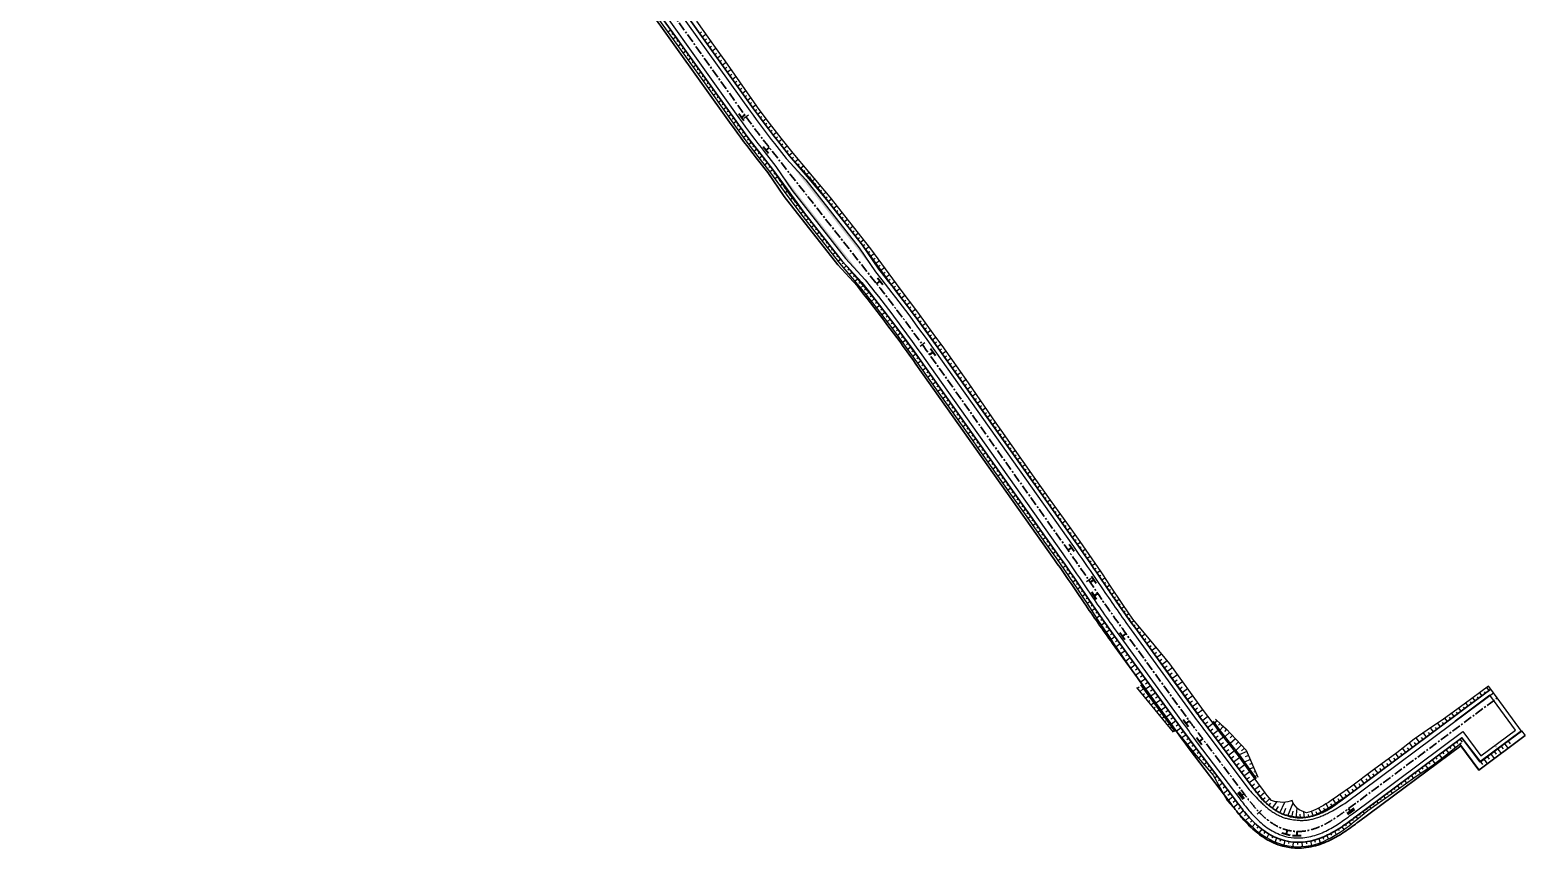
# Model space of a CAD drawing. Header units: metres. Extents: x 2302534 to 2308412, y 452340 to 454783.
# Drawn here: x 2303794 to 2304313, y 452340 to 452624 of the extents above; entities that cross this region are included whole.
import ezdxf

# ---------------------------------------------------------------- set-up
doc = ezdxf.new("R2010")
doc.units = ezdxf.units.M
doc.linetypes.add('CENTER', pattern=[2, 1.25, -0.25, 0.25, -0.25])
doc.layers.add('АД_серый', color=250, linetype='Continuous')
doc.layers.add('Ситуация.Проектные откосы', color=94, linetype='Continuous')
doc.layers.add('ГП_АД том 3.2.6', color=250, linetype='Continuous', lineweight=40)

# ---------------------------------------------------------------- blocks, each defined once
blk = doc.blocks.new('SLOPEA$CFC061E41')
at = {"layer": 'Ситуация.Проектные откосы', "color": 0}
for p, q in [((2304178.58, 452395.71, 175.85), (2304179.15, 452396.18, 175.85)), ((2304179.53, 452394.55, 175.85), (2304180.61, 452395.45, 175.85)), ((2304180.49, 452393.4, 175.85), (2304181, 452393.82, 175.85)), ((2304181.44, 452392.24, 175.85), (2304182.4, 452393.03, 175.85)), ((2304182.39, 452391.08, 175.85), (2304182.84, 452391.45, 175.85)), ((2304183.35, 452389.92, 175.85), (2304184.18, 452390.61, 175.85)), ((2304184.3, 452388.77, 175.85), (2304184.69, 452389.09, 175.85)), ((2304185.26, 452387.61, 175.85), (2304185.97, 452388.2, 175.85)), ((2304186.21, 452386.45, 175.85), (2304186.54, 452386.72, 175.85)), ((2304187.16, 452385.3, 175.85), (2304187.75, 452385.78, 175.85)), ((2304188.12, 452384.14, 175.85), (2304188.38, 452384.35, 175.85)), ((2304189.07, 452382.98, 175.85), (2304189.54, 452383.36, 175.85)), ((2304190.03, 452381.82, 175.85), (2304190.23, 452381.99, 175.85)), ((2304190.98, 452380.67, 175.85), (2304191.32, 452380.95, 175.85))]:
    blk.add_line(p, q, dxfattribs=at)
at = {"layer": 'Ситуация.Проектные откосы', "color": 0, "linetype": 'Continuous', "flags": 128}
for points in [[(2304191.15, 452380.46), (2304178.41, 452395.92)], [(2304179.62, 452396.8), (2304191.5, 452380.71)]]:
    blk.add_lwpolyline(points, dxfattribs=at)
blk = doc.blocks.new('SLOPEA$C7514DB3B')
at = {"layer": 'Ситуация.Проектные откосы', "color": 0}
for p, q in [((2304206.13, 452384.42, 175.97), (2304205.35, 452383.54, 175.97)), ((2304207.25, 452383.42, 175.97), (2304206.75, 452382.86, 175.97)), ((2304208.37, 452382.43, 175.97), (2304207.17, 452381.08, 175.97)), ((2304209.48, 452381.42, 175.97), (2304208.74, 452380.71, 175.97)), ((2304210.52, 452380.33, 175.97), (2304208.93, 452378.82, 175.97)), ((2304211.55, 452379.24, 175.97), (2304210.71, 452378.44, 175.97)), ((2304212.58, 452378.15, 175.97), (2304210.8, 452376.47, 175.97)), ((2304213.61, 452377.06, 175.97), (2304212.68, 452376.18, 175.97)), ((2304214.64, 452375.98, 175.97), (2304212.68, 452374.11, 175.97)), ((2304215.68, 452374.89, 175.97), (2304214.64, 452373.91, 175.97)), ((2304216.53, 452373.68, 175.97), (2304213.91, 452372.56, 175.97)), ((2304217.72, 452370.93, 175.97), (2304215.7, 452370.06, 175.97)), ((2304217.12, 452372.31, 175.97), (2304215.97, 452371.81, 175.97)), ((2304218.31, 452369.55, 175.97), (2304217.45, 452369.18, 175.97)), ((2304218.9, 452368.17, 175.97), (2304217.49, 452367.57, 175.97)), ((2304219.49, 452366.79, 175.97), (2304218.94, 452366.55, 175.97)), ((2304220.08, 452365.41, 175.97), (2304219.28, 452365.07, 175.97))]:
    blk.add_line(p, q, dxfattribs=at)
at = {"layer": 'Ситуация.Проектные откосы', "color": 0, "linetype": 'Continuous', "flags": 128}
for points in [[(2304204.8, 452384.28), (2304206.4, 452382.11), (2304207.75, 452380.3), (2304213.98, 452372.48), (2304219.8, 452364.34)], [(2304205.61, 452384.89), (2304207.66, 452383.06), (2304209.37, 452381.53), (2304216.3, 452374.23), (2304220.36, 452364.77)]]:
    blk.add_lwpolyline(points, dxfattribs=at)
blk = doc.blocks.new('alignment_cc_sign')
at = {"color": 0, "linetype": 'ByBlock', "lineweight": -2}
for p, q in [((-1.5, 1.5), (1.5, 1.5)), ((0, 0), (0, 1.5))]:
    blk.add_line(p, q, dxfattribs=at)
blk = doc.blocks.new('alignment_tc_sign')
at = {"color": 0, "linetype": 'ByBlock', "lineweight": -2}
for p, q in [((-1.5, 1.5), (1.5, 1.5)), ((-1.5, 1), (1.5, 1)), ((0, 0), (0, 1))]:
    blk.add_line(p, q, dxfattribs=at)
blk = doc.blocks.new('stationing')
blk.add_line((0, 1), (0, -1))
blk = doc.blocks.new('АД')
at = {"layer": 'АД_серый'}
for points in [[(524.91, 266.78), (531.69, 259.39), (550.25, 235.83), (555.85, 227.51)], [(521.37, 264), (526.97, 255.68), (545.54, 232.11), (552.32, 224.72)]]:
    blk.add_hatch(color=256, dxfattribs=at).paths.add_polyline_path(points)
at = {"layer": 'АД_серый', "linetype": 'CENTER', "lineweight": 30, "ltscale": 2.5, "flags": 128}
blk.add_lwpolyline([(262.52, 593.06), (274.95, 582.58, -0.054986), (297.62, 558.74), (302.44, 552.4, 0.059442), (318.92, 535.37), (320.74, 533.89, -0.056194), (333.29, 521.09), (377.88, 464.02, -0.036679), (395.16, 438.21), (395.19, 438.17, 0.042411), (425.56, 393.9), (458.37, 353.84, -0.016493), (470.4, 338.13), (510.56, 281.9, 0.011788), (519.05, 270.58), (556.31, 223.29, -0.012756), (574.64, 198.77), (622.72, 130.89, -0.005622), (630.4, 119.8), (633.04, 115.88, 0.00851), (642.8, 101.94), (664.79, 71.66, 0.00481), (669.37, 65.47), (683.75, 46.44, 0.002604), (685.26, 44.45, 0.007813), (686.82, 42.5, 0.013022), (688.45, 40.6, 0.018231), (690.2, 38.82, 0.023442), (692.1, 37.19, 0.028654), (694.15, 35.76, 0.033867), (696.36, 34.6, 0.039082), (698.72, 33.78, 0.057519), (702.12, 33.29, 0.039082), (704.62, 33.42, 0.033867), (707.07, 33.91, 0.028654), (709.43, 34.71, 0.023442), (711.71, 35.74, 0.018231), (713.89, 36.97, 0.013022), (715.99, 38.32, 0.007813), (718.03, 39.77, 0.002604), (720.04, 41.25), (771.63, 79.62)], format="xyb", dxfattribs=at)
at = {"layer": 'АД_серый', "flags": 128}
for points in [[(472.23, 339.43), (512.39, 283.2, 0.011788), (520.82, 271.98), (524.91, 266.78), (531.69, 259.39), (550.25, 235.83), (555.85, 227.51), (558.08, 224.68, -0.012756), (576.47, 200.07), (624.56, 132.19, -0.005622), (632.26, 121.06), (634.91, 117.14, 0.00851), (644.62, 103.26), (666.61, 72.98, 0.00481), (671.16, 66.83), (685.54, 47.8), (685.54, 47.8, 0.004042), (687.49, 45.67, 0.011217), (689.44, 43.65, 0.010384), (690.65, 42.51, 0.013073), (691.89, 41.44, 0.01577), (693.15, 40.48, 0.018478), (694.44, 39.62, 0.021199), (695.75, 38.9, 0.023935), (697.08, 38.31, 0.026691), (698.41, 37.88, 0.029472), (699.72, 37.62, 0.000051), (699.73, 37.62, 0.057513), (702.23, 37.26, 0.029476), (703.57, 37.15, 0.026695), (704.96, 37.19, 0.023939), (706.4, 37.37, 0.021203), (707.87, 37.7, 0.018483), (709.34, 38.16, 0.015775), (710.83, 38.73, 0.013078), (712.31, 39.4, 0.010389), (713.8, 40.16, 0.011229), (716.24, 41.55, 0.004047), (718.7, 43.06), (761.91, 75.19), (770.3, 81.43)], [(468.57, 336.82), (508.73, 280.59, 0.011788), (517.28, 269.19), (521.37, 264), (526.97, 255.68), (545.54, 232.11), (552.32, 224.72), (554.55, 221.9, -0.012756), (572.8, 197.47), (620.89, 129.59, -0.005622), (628.53, 118.54), (631.18, 114.62, 0.00851), (640.98, 100.62), (662.97, 70.33, 0.00481), (667.57, 64.11), (681.95, 45.09, 0.002606), (683.48, 43.08, 0.007815), (685.08, 41.06, 0.013023), (686.79, 39.09, 0.018233), (688.66, 37.18, 0.023444), (690.71, 35.41, 0.028655), (692.97, 33.84, 0.033869), (695.46, 32.54, 0.039084), (698.15, 31.6, 0.057519), (702.06, 31.04, 0.039084), (704.91, 31.19, 0.033869), (707.65, 31.74, 0.028655), (710.27, 32.62, 0.023444), (712.73, 33.74, 0.018233), (715.06, 35.04, 0.013023), (717.25, 36.46, 0.007815), (719.35, 37.95, 0.002606), (721.38, 39.44), (759.68, 67.93), (765.95, 59.51), (777.99, 68.46)]]:
    blk.add_lwpolyline(points, format="xyb", dxfattribs=at)
at = {"layer": 'АД_серый', "lineweight": 30, "flags": 128}
for points in [[(473.45, 340.31), (513.61, 284.07, 0.011788), (521.99, 272.9), (526.09, 267.71), (532.87, 260.32), (551.43, 236.76), (557.03, 228.44), (559.26, 225.61, -0.012756), (577.7, 200.94), (625.78, 133.06, -0.005622), (633.51, 121.9), (636.15, 117.98, 0.00851), (645.84, 104.15), (667.82, 73.86, 0.00481), (672.36, 67.73), (686.74, 48.7, 0.003512), (688.47, 46.43, 0.010547), (690.2, 44.3, 0.010558), (691.39, 43.18, 0.013268), (692.59, 42.16, 0.015991), (693.81, 41.23, 0.018731), (695.04, 40.42, 0.021493), (696.29, 39.74, 0.024281), (697.54, 39.2, 0.027103), (698.77, 38.82, 0.02997), (699.98, 38.58, 0.000051), (699.98, 38.58, 0.057513), (702.26, 38.26, 0.029974), (703.48, 38.14, 0.027107), (704.78, 38.17, 0.024285), (706.13, 38.34, 0.021497), (707.51, 38.64, 0.018736), (708.92, 39.07, 0.015996), (710.35, 39.61, 0.013273), (711.8, 40.26, 0.010563), (713.25, 41, 0.010559), (715.51, 42.57, 0.003516), (717.8, 44.26), (761.01, 76.4), (769.41, 82.64)], [(465.72, 334.78), (505.88, 278.55, 0.011788), (514.53, 267.02), (518.58, 261.89), (524.18, 253.57), (542.84, 229.89), (549.62, 222.5), (551.8, 219.73, -0.012756), (569.95, 195.45), (618.03, 127.57, -0.005622), (625.63, 116.58), (628.28, 112.67, 0.00851), (638.15, 98.56), (660.14, 68.28, 0.00481), (664.78, 62), (679.16, 42.98, 0.002606), (680.71, 40.94, 0.007816), (682.38, 38.84, 0.013024), (684.21, 36.73, 0.018234), (686.25, 34.64, 0.023444), (688.55, 32.66, 0.028656), (691.15, 30.86, 0.033869), (694.05, 29.34, 0.039101), (697.25, 28.21, 0.057553), (701.97, 27.54, 0.039101), (705.36, 27.72, 0.033869), (708.57, 28.36, 0.028656), (711.57, 29.37, 0.023444), (714.33, 30.63, 0.018234), (716.88, 32.05, 0.013024), (719.23, 33.57, 0.007816), (721.42, 35.12, 0.002606), (723.47, 36.64), (758.97, 63.03), (765.23, 54.61), (781.29, 66.62)], [(467.35, 335.95), (507.51, 279.72, 0.011788), (516.1, 268.26), (520.2, 263.07), (525.8, 254.75), (544.36, 231.19), (551.14, 223.8), (553.37, 220.97, -0.012756), (571.58, 196.61), (619.66, 128.73, -0.005622), (627.29, 117.7), (629.93, 113.79, 0.00851), (639.77, 99.74), (661.75, 69.45, 0.00481), (666.38, 63.21), (680.76, 44.18, 0.002607), (682.3, 42.16, 0.007816), (683.92, 40.11, 0.013024), (685.69, 38.07, 0.018234), (687.63, 36.09, 0.023444), (689.79, 34.23, 0.028656), (692.19, 32.56, 0.033869), (694.85, 31.17, 0.039085), (697.76, 30.15, 0.057519), (702.02, 29.54, 0.039085), (705.1, 29.7, 0.033869), (708.05, 30.29, 0.028656), (710.82, 31.22, 0.023444), (713.42, 32.41, 0.018234), (715.84, 33.76, 0.013024), (718.1, 35.22, 0.007816), (720.24, 36.73, 0.002607), (722.28, 38.24), (759.38, 65.83), (765.64, 57.41), (780.07, 68.16)]]:
    blk.add_lwpolyline(points, format="xyb", dxfattribs=at)
at = {"layer": 'АД_серый', "flags": 128}
for points in [[(759.38, 65.83), (765.64, 57.41), (780.08, 68.15), (769.41, 82.64), (754.9, 71.85)], [(759.68, 67.93), (765.95, 59.51), (777.99, 68.46), (769.09, 80.54), (757, 71.54), (757, 71.54)]]:
    blk.add_lwpolyline(points, dxfattribs=at)
at = {"layer": 'Ситуация.Проектные откосы', "color": 0}
for p, q in [((484.91, 311.35, 178.92), (483.88, 310.61, 178.92)), ((485.79, 310.13, 178.92), (485.27, 309.76, 178.92)), ((486.66, 308.91, 178.92), (485.64, 308.18, 178.92)), ((487.53, 307.69, 178.92), (487.02, 307.33, 178.92)), ((488.4, 306.47, 178.92), (487.39, 305.75, 178.92)), ((494.92, 310.24, 175.24), (495.57, 310.7, 175.24)), ((495.79, 309.02, 175.24), (497.08, 309.94, 175.24)), ((496.67, 307.8, 175.24), (497.31, 308.26, 175.24)), ((497.54, 306.58, 175.24), (498.82, 307.49, 175.24)), ((489.27, 305.25, 178.92), (488.77, 304.89, 178.92)), ((490.14, 304.03, 178.92), (489.15, 303.32, 178.92)), ((491.02, 302.81, 178.92), (490.52, 302.45, 178.92)), ((491.89, 301.58, 178.92), (490.91, 300.88, 178.92)), ((498.41, 305.36, 175.24), (499.05, 305.81, 175.24)), ((499.28, 304.14, 175.24), (500.56, 305.05, 175.24)), ((500.15, 302.92, 175.24), (500.79, 303.37, 175.24)), ((501.03, 301.7, 175.24), (502.3, 302.6, 175.24)), ((501.9, 300.47, 175.24), (502.53, 300.93, 175.24)), ((492.76, 300.36, 178.92), (492.27, 300.02, 178.92)), ((493.63, 299.14, 178.92), (492.66, 298.45, 178.92)), ((494.5, 297.92, 178.92), (494.02, 297.58, 178.92)), ((495.38, 296.7, 178.92), (494.42, 296.02, 178.92)), ((502.77, 299.25, 175.24), (504.04, 300.16, 175.24)), ((503.64, 298.03, 175.24), (504.27, 298.48, 175.24)), ((504.51, 296.81, 175.24), (505.76, 297.71, 175.24)), ((505.38, 295.59, 175.24), (506.01, 296.04, 175.24)), ((496.25, 295.48, 178.92), (495.77, 295.14, 178.92)), ((497.12, 294.26, 178.92), (496.16, 293.58, 178.92)), ((497.99, 293.04, 178.92), (497.51, 292.7, 178.92)), ((498.86, 291.82, 178.92), (497.9, 291.13, 178.92)), ((499.73, 290.6, 178.92), (499.25, 290.26, 178.92)), ((506.26, 294.37, 175.24), (507.49, 295.25, 175.24)), ((507.13, 293.15, 175.24), (507.74, 293.59, 175.24)), ((508, 291.93, 175.24), (509.22, 292.8, 175.24)), ((508.87, 290.71, 175.24), (509.48, 291.14, 175.24)), ((500.61, 289.38, 178.92), (499.64, 288.69, 178.92)), ((501.48, 288.16, 178.92), (500.99, 287.81, 178.92)), ((502.35, 286.94, 178.92), (501.38, 286.24, 178.92)), ((503.22, 285.72, 178.92), (502.73, 285.37, 178.92)), ((509.74, 289.49, 175.24), (510.95, 290.35, 175.24)), ((510.62, 288.27, 175.24), (511.21, 288.7, 175.24)), ((511.49, 287.05, 175.24), (512.68, 287.9, 175.24)), ((512.36, 285.83, 175.24), (512.95, 286.25, 175.24)), ((513.23, 284.61, 175.24), (514.4, 285.44, 175.24)), ((504.09, 284.5, 178.92), (503.12, 283.8, 178.92)), ((504.97, 283.28, 178.92), (504.47, 282.93, 178.92)), ((505.84, 282.05, 178.92), (504.85, 281.35, 178.92)), ((506.71, 280.83, 178.92), (506.22, 280.48, 178.92)), ((514.1, 283.39, 175.24), (514.68, 283.81, 175.24)), ((514.99, 282.18, 175.24), (516.16, 283.03, 175.24)), ((515.88, 280.97, 175.24), (516.47, 281.4, 175.24)), ((516.77, 279.76, 175.24), (517.95, 280.63, 175.24)), ((507.58, 279.61, 178.92), (506.59, 278.91, 178.92)), ((508.46, 278.4, 178.92), (507.97, 278.04, 178.92)), ((509.35, 277.19, 178.92), (508.36, 276.46, 178.92)), ((510.24, 275.98, 178.92), (509.74, 275.62, 178.92)), ((517.66, 278.55, 175.24), (518.25, 278.99, 175.24)), ((518.56, 277.36, 175.24), (519.74, 278.26, 175.24)), ((519.48, 276.17, 175.24), (520.07, 276.62, 175.24)), ((520.39, 274.98, 175.24), (521.58, 275.9, 175.24)), ((511.13, 274.77, 178.92), (510.12, 274.04, 178.92)), ((512.02, 273.57, 178.92), (511.52, 273.18, 178.92)), ((512.93, 272.38, 178.92), (511.93, 271.61, 178.92)), ((513.85, 271.19, 178.92), (513.34, 270.8, 178.92)), ((514.76, 270, 178.92), (513.75, 269.22, 178.92)), ((521.31, 273.79, 175.24), (521.91, 274.25, 175.24)), ((522.23, 272.61, 175.24), (523.42, 273.55, 175.24)), ((523.16, 271.43, 175.24), (523.76, 271.9, 175.24)), ((524.09, 270.25, 175.24), (525.29, 271.2, 175.24)), ((515.68, 268.81, 178.92), (515.17, 268.42, 178.92)), ((516.6, 267.63, 178.92), (515.58, 266.82, 178.92)), ((517.53, 266.45, 178.92), (517.01, 266.05, 178.92)), ((518.46, 265.27, 178.92), (517.42, 264.46, 178.92)), ((525.01, 269.07, 175.24), (525.62, 269.55, 175.24)), ((525.94, 267.89, 175.24), (527.16, 268.86, 175.24)), ((526.91, 266.75, 175.24), (527.5, 267.25, 175.24)), ((527.88, 265.6, 175.24), (529.05, 266.6, 175.24)), ((528.85, 264.46, 175.24), (529.44, 264.96, 175.24)), ((519.39, 264.1, 178.92), (518.86, 263.68, 178.92)), ((520.31, 262.91, 178.92), (519.23, 262.13, 178.92)), ((521.19, 261.7, 178.92), (520.66, 261.31, 178.92)), ((522.08, 260.49, 178.92), (521.02, 259.72, 178.92)), ((529.82, 263.32, 175.24), (530.99, 264.31, 175.24)), ((530.79, 262.18, 175.24), (531.37, 262.67, 175.24)), ((531.77, 261.03, 175.24), (532.92, 262.01, 175.24)), ((532.74, 259.89, 175.24), (533.31, 260.38, 175.24)), ((533.71, 258.75, 175.24), (534.85, 259.72, 175.24)), ((522.96, 259.28, 178.92), (522.44, 258.9, 178.92)), ((523.84, 258.06, 178.92), (522.81, 257.31, 178.92)), ((524.73, 256.85, 178.92), (524.21, 256.48, 178.92)), ((525.61, 255.64, 178.92), (524.6, 254.9, 178.92)), ((526.49, 254.43, 178.92), (525.99, 254.06, 178.92)), ((534.68, 257.6, 175.24), (535.25, 258.09, 175.24)), ((535.65, 256.46, 175.24), (536.78, 257.42, 175.24)), ((536.63, 255.32, 175.24), (537.19, 255.8, 175.24)), ((537.6, 254.18, 175.24), (538.71, 255.13, 175.24)), ((527.38, 253.22, 178.92), (526.39, 252.49, 178.92)), ((528.26, 252, 178.92), (527.77, 251.65, 178.92)), ((529.14, 250.79, 178.92), (528.17, 250.09, 178.92)), ((530.03, 249.58, 178.92), (529.55, 249.23, 178.92)), ((538.57, 253.03, 175.24), (539.13, 253.51, 175.24)), ((539.52, 251.87, 175.24), (540.66, 252.78, 175.24)), ((540.45, 250.7, 175.24), (541.02, 251.15, 175.24)), ((541.38, 249.52, 175.24), (542.53, 250.42, 175.24)), ((530.91, 248.37, 178.92), (529.96, 247.68, 178.92)), ((531.8, 247.16, 178.92), (531.33, 246.81, 178.92)), ((532.71, 245.97, 178.92), (531.81, 245.25, 178.92)), ((533.64, 244.79, 178.92), (533.19, 244.43, 178.92)), ((542.3, 248.34, 175.24), (542.88, 248.79, 175.24)), ((543.23, 247.16, 175.24), (544.39, 248.07, 175.24)), ((544.16, 245.98, 175.24), (544.74, 246.44, 175.24)), ((545.09, 244.8, 175.24), (546.25, 245.72, 175.24)), ((546.02, 243.63, 175.24), (546.6, 244.09, 175.24)), ((534.57, 243.61, 178.92), (533.66, 242.9, 178.92)), ((535.5, 242.44, 178.92), (535.05, 242.08, 178.92)), ((536.43, 241.26, 178.92), (535.52, 240.54, 178.92)), ((537.36, 240.08, 178.92), (536.9, 239.72, 178.92)), ((538.28, 238.9, 178.92), (537.38, 238.19, 178.92)), ((546.95, 242.45, 175.24), (548.11, 243.37, 175.24)), ((547.88, 241.27, 175.24), (548.46, 241.73, 175.24)), ((548.8, 240.09, 175.24), (549.98, 241.02, 175.24)), ((549.73, 238.91, 175.24), (550.32, 239.38, 175.24)), ((550.66, 237.74, 175.24), (551.84, 238.66, 175.24)), ((539.21, 237.72, 178.92), (538.76, 237.37, 178.92)), ((540.14, 236.54, 178.92), (539.24, 235.83, 178.92)), ((541.07, 235.37, 178.92), (540.62, 235.01, 178.92)), ((542, 234.19, 178.92), (541.09, 233.48, 178.92)), ((551.58, 236.55, 175.24), (552.19, 236.99, 175.24)), ((552.46, 235.34, 175.24), (553.69, 236.23, 175.24)), ((553.35, 234.13, 175.24), (553.96, 234.58, 175.24)), ((554.23, 232.92, 175.24), (555.47, 233.82, 175.24)), ((542.93, 233.01, 178.92), (542.47, 232.65, 178.92)), ((543.85, 231.83, 178.92), (542.95, 231.12, 178.92)), ((544.8, 230.67, 178.92), (544.36, 230.29, 178.92)), ((545.77, 229.53, 178.92), (544.88, 228.77, 178.92)), ((546.75, 228.38, 178.92), (546.29, 228, 178.92)), ((555.12, 231.7, 175.24), (555.74, 232.16, 175.24)), ((556, 230.49, 175.24), (557.25, 231.4, 175.24)), ((556.88, 229.28, 175.24), (557.51, 229.74, 175.24)), ((557.77, 228.07, 175.24), (559.03, 228.99, 175.24)), ((547.72, 227.24, 178.92), (546.8, 226.46, 178.92)), ((548.69, 226.1, 178.92), (548.22, 225.7, 178.92)), ((549.66, 224.96, 178.92), (548.71, 224.15, 178.92)), ((550.63, 223.81, 178.92), (550.15, 223.41, 178.92)), ((558.65, 226.85, 175.24), (559.28, 227.32, 175.24)), ((559.53, 225.64, 175.24), (560.81, 226.57, 175.24)), ((560.41, 224.43, 175.24), (561.05, 224.89, 175.24)), ((561.29, 223.21, 175.24), (562.58, 224.14, 175.24)), ((551.61, 222.67, 178.92), (550.63, 221.84, 178.92)), ((552.58, 221.53, 178.92), (552.08, 221.11, 178.92)), ((553.55, 220.38, 178.92), (552.54, 219.54, 178.92)), ((554.51, 219.24, 178.92), (554, 218.81, 178.92)), ((555.48, 218.09, 178.92), (554.45, 217.22, 178.92)), ((562.16, 221.99, 175.24), (562.82, 222.46, 175.24)), ((563.04, 220.78, 175.24), (564.35, 221.72, 175.24)), ((563.94, 219.58, 175.24), (564.59, 220.06, 175.24)), ((564.85, 218.38, 175.24), (566.13, 219.35, 175.24)), ((556.45, 216.94, 178.92), (555.92, 216.5, 178.92)), ((557.4, 215.79, 178.92), (556.3, 214.95, 178.92)), ((558.31, 214.59, 178.92), (557.76, 214.17, 178.92)), ((559.21, 213.4, 178.92), (558.11, 212.56, 178.92)), ((565.75, 217.18, 175.24), (566.39, 217.67, 175.24)), ((566.66, 215.99, 175.24), (567.94, 216.96, 175.24)), ((567.57, 214.79, 175.24), (568.2, 215.28, 175.24)), ((568.47, 213.6, 175.24), (569.75, 214.56, 175.24)), ((569.38, 212.4, 175.24), (570.02, 212.87, 175.24)), ((560.12, 212.2, 178.92), (559.57, 211.78, 178.92)), ((561.03, 211.01, 178.92), (559.92, 210.17, 178.92)), ((561.93, 209.81, 178.92), (561.38, 209.39, 178.92)), ((562.84, 208.61, 178.92), (561.73, 207.78, 178.92)), ((570.26, 211.19, 175.24), (571.55, 212.13, 175.24)), ((571.15, 209.98, 175.24), (571.79, 210.45, 175.24)), ((572.03, 208.77, 175.24), (573.32, 209.71, 175.24)), ((572.92, 207.56, 175.24), (573.56, 208.03, 175.24)), ((563.73, 207.41, 178.92), (563.17, 207, 178.92)), ((564.62, 206.2, 178.92), (563.5, 205.38, 178.92)), ((565.5, 204.99, 178.92), (564.94, 204.58, 178.92)), ((566.39, 203.78, 178.92), (565.27, 202.96, 178.92)), ((567.28, 202.57, 178.92), (566.71, 202.16, 178.92)), ((573.8, 206.35, 175.24), (575.08, 207.28, 175.24)), ((574.69, 205.14, 175.24), (575.33, 205.6, 175.24)), ((575.57, 203.92, 175.24), (576.86, 204.84, 175.24)), ((576.44, 202.7, 175.24), (577.09, 203.16, 175.24)), ((577.31, 201.48, 175.24), (578.61, 202.41, 175.24)), ((568.16, 201.36, 178.92), (567.04, 200.53, 178.92)), ((569.05, 200.15, 178.92), (568.48, 199.74, 178.92)), ((569.92, 198.93, 178.92), (568.78, 198.12, 178.92)), ((570.79, 197.71, 178.92), (570.22, 197.3, 178.92)), ((578.18, 200.26, 175.24), (578.83, 200.72, 175.24)), ((579.05, 199.03, 175.24), (580.35, 199.96, 175.24)), ((579.92, 197.81, 175.24), (580.57, 198.27, 175.24)), ((580.78, 196.59, 175.24), (582.1, 197.52, 175.24)), ((571.66, 196.49, 178.92), (570.53, 195.68, 178.92)), ((572.53, 195.26, 178.92), (571.96, 194.86, 178.92)), ((573.4, 194.04, 178.92), (572.26, 193.23, 178.92)), ((574.26, 192.81, 178.92), (573.7, 192.41, 178.92)), ((581.65, 195.36, 175.24), (582.31, 195.83, 175.24)), ((582.52, 194.14, 175.24), (583.84, 195.07, 175.24)), ((583.38, 192.91, 175.24), (584.05, 193.38, 175.24)), ((584.25, 191.69, 175.24), (585.58, 192.63, 175.24)), ((575.13, 191.59, 178.92), (574, 190.79, 178.92)), ((576, 190.37, 178.92), (575.43, 189.97, 178.92)), ((576.87, 189.14, 178.92), (575.74, 188.34, 178.92)), ((577.73, 187.92, 178.92), (577.17, 187.52, 178.92)), ((585.12, 190.47, 175.24), (585.78, 190.94, 175.24)), ((585.99, 189.24, 175.24), (587.32, 190.19, 175.24)), ((586.85, 188.02, 175.24), (587.52, 188.49, 175.24)), ((587.72, 186.79, 175.24), (589.04, 187.73, 175.24)), ((578.6, 186.69, 178.92), (577.47, 185.9, 178.92)), ((579.47, 185.47, 178.92), (578.91, 185.07, 178.92)), ((580.33, 184.25, 178.92), (579.21, 183.45, 178.92)), ((581.2, 183.02, 178.92), (580.64, 182.63, 178.92)), ((582.07, 181.8, 178.92), (580.96, 181.01, 178.92)), ((588.59, 185.57, 175.24), (589.24, 186.03, 175.24)), ((589.45, 184.35, 175.24), (590.73, 185.25, 175.24)), ((590.32, 183.12, 175.24), (590.95, 183.57, 175.24)), ((591.19, 181.9, 175.24), (592.43, 182.78, 175.24)), ((582.94, 180.57, 178.92), (582.38, 180.18, 178.92)), ((583.8, 179.35, 178.92), (582.7, 178.57, 178.92)), ((584.67, 178.13, 178.92), (584.12, 177.74, 178.92)), ((585.54, 176.9, 178.92), (584.45, 176.13, 178.92)), ((592.06, 180.67, 175.24), (592.67, 181.11, 175.24)), ((592.92, 179.45, 175.24), (594.13, 180.31, 175.24)), ((593.79, 178.23, 175.24), (594.38, 178.65, 175.24)), ((594.66, 177, 175.24), (595.83, 177.83, 175.24)), ((586.4, 175.68, 178.92), (585.86, 175.3, 178.92)), ((587.27, 174.45, 178.92), (586.2, 173.69, 178.92)), ((588.14, 173.23, 178.92), (587.6, 172.85, 178.92)), ((589, 172.01, 178.92), (587.95, 171.26, 178.92)), ((595.52, 175.78, 175.24), (596.1, 176.19, 175.24)), ((596.39, 174.55, 175.24), (597.52, 175.36, 175.24)), ((597.26, 173.33, 175.24), (597.82, 173.73, 175.24)), ((598.12, 172.11, 175.24), (599.22, 172.88, 175.24)), ((598.99, 170.88, 175.24), (599.54, 171.27, 175.24)), ((589.87, 170.78, 178.92), (589.35, 170.41, 178.92)), ((590.74, 169.56, 178.92), (589.69, 168.82, 178.92)), ((591.61, 168.33, 178.92), (591.09, 167.97, 178.92)), ((592.47, 167.11, 178.92), (591.44, 166.38, 178.92)), ((599.86, 169.66, 175.24), (600.95, 170.43, 175.24)), ((600.73, 168.43, 175.24), (601.27, 168.82, 175.24)), ((601.59, 167.21, 175.24), (602.68, 167.98, 175.24)), ((602.46, 165.99, 175.24), (603, 166.37, 175.24)), ((593.34, 165.89, 178.92), (592.82, 165.52, 178.92)), ((594.21, 164.66, 178.92), (593.17, 163.93, 178.92)), ((595.07, 163.44, 178.92), (594.56, 163.07, 178.92)), ((595.94, 162.21, 178.92), (594.9, 161.48, 178.92)), ((596.81, 160.99, 178.92), (596.29, 160.62, 178.92)), ((603.33, 164.76, 175.24), (604.41, 165.53, 175.24)), ((604.19, 163.54, 175.24), (604.73, 163.92, 175.24)), ((605.06, 162.31, 175.24), (606.14, 163.08, 175.24)), ((605.93, 161.09, 175.24), (606.47, 161.47, 175.24)), ((597.68, 159.77, 178.92), (596.64, 159.03, 178.92)), ((598.54, 158.54, 178.92), (598.02, 158.17, 178.92)), ((599.41, 157.32, 178.92), (598.37, 156.58, 178.92)), ((600.28, 156.09, 178.92), (599.76, 155.72, 178.92)), ((606.8, 159.87, 175.24), (607.87, 160.63, 175.24)), ((607.66, 158.64, 175.24), (608.2, 159.02, 175.24)), ((608.53, 157.42, 175.24), (609.6, 158.18, 175.24)), ((609.4, 156.19, 175.24), (609.93, 156.57, 175.24)), ((610.26, 154.97, 175.24), (611.33, 155.73, 175.24)), ((601.14, 154.87, 178.92), (600.1, 154.13, 178.92)), ((602.01, 153.65, 178.92), (601.49, 153.28, 178.92)), ((602.88, 152.42, 178.92), (601.83, 151.68, 178.92)), ((603.75, 151.2, 178.92), (603.22, 150.83, 178.92)), ((611.13, 153.75, 175.24), (611.67, 154.13, 175.24)), ((612, 152.52, 175.24), (613.07, 153.28, 175.24)), ((612.87, 151.3, 175.24), (613.4, 151.68, 175.24)), ((613.73, 150.07, 175.24), (614.81, 150.84, 175.24)), ((604.61, 149.97, 178.92), (603.57, 149.23, 178.92)), ((605.48, 148.75, 178.92), (604.96, 148.38, 178.92)), ((606.35, 147.53, 178.92), (605.3, 146.79, 178.92)), ((607.21, 146.3, 178.92), (606.69, 145.93, 178.92)), ((614.6, 148.85, 175.24), (615.14, 149.23, 175.24)), ((615.47, 147.63, 175.24), (616.55, 148.39, 175.24)), ((616.33, 146.4, 175.24), (616.87, 146.79, 175.24)), ((617.2, 145.18, 175.24), (618.28, 145.95, 175.24)), ((608.08, 145.08, 178.92), (607.04, 144.34, 178.92)), ((608.95, 143.85, 178.92), (608.43, 143.49, 178.92)), ((609.81, 142.63, 178.92), (608.78, 141.9, 178.92)), ((610.68, 141.41, 178.92), (610.16, 141.04, 178.92)), ((611.55, 140.18, 178.92), (610.52, 139.45, 178.92)), ((618.07, 143.95, 175.24), (618.61, 144.34, 175.24)), ((618.93, 142.73, 175.24), (620.02, 143.5, 175.24)), ((619.8, 141.51, 175.24), (620.35, 141.89, 175.24)), ((620.67, 140.28, 175.24), (621.76, 141.06, 175.24)), ((612.42, 138.96, 178.92), (611.9, 138.59, 178.92)), ((613.28, 137.73, 178.92), (612.25, 137, 178.92)), ((614.15, 136.51, 178.92), (613.64, 136.15, 178.92)), ((615.02, 135.29, 178.92), (613.99, 134.56, 178.92)), ((621.54, 139.06, 175.24), (622.08, 139.45, 175.24)), ((622.4, 137.83, 175.24), (623.5, 138.61, 175.24)), ((623.27, 136.61, 175.24), (623.82, 137, 175.24)), ((624.14, 135.39, 175.24), (625.24, 136.17, 175.24)), ((615.88, 134.06, 178.92), (615.37, 133.7, 178.92)), ((616.75, 132.84, 178.92), (615.73, 132.11, 178.92)), ((617.62, 131.61, 178.92), (617.11, 131.25, 178.92)), ((618.49, 130.39, 178.92), (617.47, 129.67, 178.92)), ((625, 134.16, 175.24), (625.56, 134.56, 175.24)), ((625.87, 132.94, 175.24), (626.99, 133.71, 175.24)), ((626.72, 131.7, 175.24), (627.29, 132.09, 175.24)), ((627.58, 130.47, 175.24), (628.7, 131.25, 175.24)), ((619.35, 129.17, 178.92), (618.84, 128.81, 178.92)), ((620.21, 127.94, 178.92), (619.19, 127.23, 178.92)), ((621.07, 126.7, 178.92), (620.56, 126.35, 178.92)), ((621.92, 125.47, 178.92), (620.9, 124.77, 178.92)), ((628.43, 129.24, 175.24), (629, 129.63, 175.24)), ((629.29, 128.01, 175.24), (630.42, 128.79, 175.24)), ((630.14, 126.77, 175.24), (630.71, 127.17, 175.24)), ((631, 125.54, 175.24), (632.13, 126.33, 175.24)), ((631.85, 124.31, 175.24), (632.42, 124.7, 175.24)), ((622.77, 124.24, 178.92), (622.27, 123.89, 178.92)), ((623.63, 123, 178.92), (622.62, 122.3, 178.92)), ((624.48, 121.77, 178.92), (623.98, 121.42, 178.92)), ((625.34, 120.54, 178.92), (624.33, 119.84, 178.92)), ((632.7, 123.07, 175.24), (633.85, 123.87, 175.24)), ((633.55, 121.83, 175.24), (634.12, 122.22, 175.24)), ((634.39, 120.59, 175.24), (635.52, 121.35, 175.24)), ((635.23, 119.35, 175.24), (635.78, 119.72, 175.24)), ((626.19, 119.3, 178.92), (625.69, 118.96, 178.92)), ((627.04, 118.07, 178.92), (626.02, 117.38, 178.92)), ((627.88, 116.83, 178.92), (627.36, 116.48, 178.92)), ((628.72, 115.58, 178.92), (627.66, 114.87, 178.92)), ((629.56, 114.34, 178.92), (629.02, 113.97, 178.92)), ((636.07, 118.1, 175.24), (637.17, 118.85, 175.24)), ((636.91, 116.87, 175.24), (637.45, 117.24, 175.24)), ((637.76, 115.63, 175.24), (638.83, 116.36, 175.24)), ((638.61, 114.39, 175.24), (639.14, 114.75, 175.24)), ((630.4, 113.1, 178.92), (629.3, 112.35, 178.92)), ((631.25, 111.86, 178.92), (630.69, 111.48, 178.92)), ((632.1, 110.63, 178.92), (630.96, 109.84, 178.92)), ((632.95, 109.39, 178.92), (632.37, 108.99, 178.92)), ((639.46, 113.16, 175.24), (640.49, 113.87, 175.24)), ((640.31, 111.92, 175.24), (640.82, 112.27, 175.24)), ((641.17, 110.69, 175.24), (642.16, 111.39, 175.24)), ((642.04, 109.47, 175.24), (642.52, 109.81, 175.24)), ((633.8, 108.15, 178.92), (632.62, 107.34, 178.92)), ((634.65, 106.92, 178.92), (634.06, 106.5, 178.92)), ((635.52, 105.7, 178.92), (634.3, 104.83, 178.92)), ((636.39, 104.47, 178.92), (635.77, 104.03, 178.92)), ((642.91, 108.24, 175.24), (643.86, 108.92, 175.24)), ((643.77, 107.02, 175.24), (644.24, 107.35, 175.24)), ((644.64, 105.8, 175.24), (645.6, 106.49, 175.24)), ((645.52, 104.58, 175.24), (646.04, 104.96, 175.24)), ((646.4, 103.37, 175.24), (647.51, 104.17, 175.24)), ((637.25, 103.25, 178.92), (635.99, 102.36, 178.92)), ((638.12, 102.02, 178.92), (637.48, 101.57, 178.92)), ((639, 100.81, 178.92), (637.69, 99.86, 178.92)), ((639.88, 99.59, 178.92), (639.2, 99.1, 178.92)), ((647.28, 102.15, 175.24), (647.88, 102.59, 175.24)), ((648.16, 100.94, 175.24), (649.43, 101.86, 175.24)), ((649.05, 99.73, 175.24), (649.72, 100.22, 175.24)), ((649.93, 98.51, 175.24), (651.35, 99.55, 175.24)), ((640.76, 98.38, 178.92), (639.37, 97.37, 178.92)), ((641.64, 97.16, 178.92), (640.92, 96.64, 178.92)), ((642.52, 95.95, 178.92), (641.05, 94.88, 178.92)), ((643.4, 94.74, 178.92), (642.64, 94.19, 178.92)), ((644.28, 93.52, 178.92), (642.73, 92.39, 178.92)), ((650.81, 97.3, 175.24), (651.56, 97.84, 175.24)), ((651.69, 96.09, 175.24), (653.27, 97.23, 175.24)), ((652.57, 94.87, 175.24), (653.4, 95.47, 175.24)), ((653.45, 93.66, 175.24), (655.19, 94.92, 175.24)), ((645.16, 92.31, 178.92), (644.36, 91.73, 178.92)), ((646.04, 91.09, 178.92), (644.4, 89.9, 178.92)), ((647.81, 88.67, 178.92), (646.08, 87.42, 178.92)), ((646.93, 89.88, 178.92), (646.09, 89.27, 178.92)), ((654.33, 92.44, 175.24), (655.24, 93.1, 175.24)), ((655.21, 91.23, 175.24), (657.11, 92.6, 175.24)), ((656.09, 90.02, 175.24), (657.08, 90.73, 175.24)), ((656.98, 88.8, 175.24), (658.94, 90.23, 175.24)), ((657.86, 87.59, 175.24), (658.84, 88.3, 175.24)), ((649.57, 86.24, 178.92), (647.76, 84.93, 178.92)), ((648.69, 87.45, 178.92), (647.81, 86.81, 178.92)), ((651.33, 83.81, 178.92), (649.52, 82.5, 178.92)), ((650.45, 85.02, 178.92), (649.54, 84.36, 178.92)), ((658.74, 86.37, 175.24), (660.69, 87.79, 175.24)), ((659.62, 85.16, 175.24), (660.6, 85.87, 175.24)), ((660.5, 83.95, 175.24), (662.45, 85.36, 175.24)), ((661.38, 82.73, 175.24), (662.36, 83.44, 175.24)), ((768.77, 82.17, 175.24), (767.99, 83.22, 175.24)), ((769.4, 82.65), (768.62, 83.7)), ((652.21, 82.6, 178.92), (651.31, 81.94, 178.92)), ((653.09, 81.38, 178.92), (651.31, 80.08, 178.92)), ((653.98, 80.17, 178.92), (653.09, 79.52, 178.92)), ((654.86, 78.95, 178.92), (653.09, 77.67, 178.92)), ((662.26, 81.52, 175.24), (664.21, 82.93, 175.24)), ((663.14, 80.3, 175.24), (664.11, 81.01, 175.24)), ((664.03, 79.09, 175.24), (665.96, 80.5, 175.24)), ((664.91, 77.88, 175.24), (665.87, 78.58, 175.24)), ((665.79, 76.66, 175.24), (667.72, 78.06, 175.24)), ((761.55, 76.8, 175.24), (760.74, 77.89, 175.24)), ((762.76, 77.69, 175.24), (762.35, 78.24, 175.24)), ((763.96, 78.59, 175.24), (763.16, 79.67, 175.24)), ((765.16, 79.48, 175.24), (764.76, 80.02, 175.24)), ((766.37, 80.38, 175.24), (765.57, 81.44, 175.24)), ((767.57, 81.27, 175.24), (767.18, 81.8, 175.24)), ((655.74, 77.74, 178.92), (654.86, 77.1, 178.92)), ((656.62, 76.53, 178.92), (654.87, 75.26, 178.92)), ((657.5, 75.31, 178.92), (656.63, 74.68, 178.92)), ((658.38, 74.1, 178.92), (656.65, 72.84, 178.92)), ((659.26, 72.89, 178.92), (658.4, 72.26, 178.92)), ((666.67, 75.45, 175.24), (667.63, 76.15, 175.24)), ((667.55, 74.23, 175.24), (669.47, 75.63, 175.24)), ((668.44, 73.02, 175.24), (669.4, 73.73, 175.24)), ((669.32, 71.82, 175.24), (671.27, 73.25, 175.24)), ((755.53, 72.32, 175.24), (755.1, 72.91, 175.24)), ((756.74, 73.22, 175.24), (755.88, 74.38, 175.24)), ((757.94, 74.11, 175.24), (757.52, 74.68, 175.24)), ((759.14, 75.01, 175.24), (758.31, 76.13, 175.24)), ((760.35, 75.9, 175.24), (759.94, 76.46, 175.24)), ((660.14, 71.67, 178.92), (658.44, 70.43, 178.92)), ((661.02, 70.46, 178.92), (660.18, 69.84, 178.92)), ((661.91, 69.24, 178.92), (660.25, 68.02, 178.92)), ((662.8, 68.04, 178.92), (662.02, 67.46, 178.92)), ((670.21, 70.61, 175.24), (671.19, 71.33, 175.24)), ((671.11, 69.4, 175.24), (673.06, 70.87, 175.24)), ((672.01, 68.2, 175.24), (672.98, 68.93, 175.24)), ((672.91, 67.01, 175.24), (674.84, 68.46, 175.24)), ((747.11, 66.06, 175.24), (746.01, 67.53, 175.24)), ((748.31, 66.95, 175.24), (747.78, 67.66, 175.24)), ((749.52, 67.85, 175.24), (748.49, 69.22, 175.24)), ((750.72, 68.74, 175.24), (750.23, 69.4, 175.24)), ((751.92, 69.64, 175.24), (750.97, 70.91, 175.24)), ((753.13, 70.53, 175.24), (752.67, 71.15, 175.24)), ((754.33, 71.43, 175.24), (753.44, 72.62, 175.24)), ((663.68, 66.83, 178.92), (662.23, 65.76, 178.92)), ((664.57, 65.62, 178.92), (663.9, 65.12, 178.92)), ((665.47, 64.42, 178.92), (664.16, 63.43, 178.92)), ((666.37, 63.22, 178.92), (665.72, 62.73, 178.92)), ((673.81, 65.81, 175.24), (674.78, 66.54, 175.24)), ((674.72, 64.61, 175.24), (676.67, 66.09, 175.24)), ((675.62, 63.42, 175.24), (676.61, 64.16, 175.24)), ((676.53, 62.22, 175.24), (678.54, 63.74, 175.24)), ((741.09, 61.58, 175.24), (740.53, 62.34, 175.24)), ((742.29, 62.47, 175.24), (741.14, 64.03, 175.24)), ((743.5, 63.37, 175.24), (742.91, 64.16, 175.24)), ((744.7, 64.26, 175.24), (743.53, 65.84, 175.24)), ((745.91, 65.16, 175.24), (745.34, 65.92, 175.24)), ((755.05, 62.61, 178.92), (755.47, 62.04, 178.92)), ((756.25, 63.51, 178.92), (757.08, 62.39, 178.92)), ((757.45, 64.4, 178.92), (757.86, 63.86, 178.92)), ((758.66, 65.3, 178.92), (759.44, 64.24, 178.92)), ((770.3, 63.88, 178.92), (770.29, 63.87, 178.92)), ((771.2, 62.68, 178.92), (771.19, 62.67, 178.92)), ((773.1, 62.72, 354.42), (773.68, 61.94, 354.42)), ((774.3, 63.62, 354.42), (775.46, 62.05, 354.42)), ((775.5, 64.51, 354.42), (776.08, 63.74, 354.42)), ((667.28, 62.02, 178.92), (665.99, 61.05, 178.92)), ((668.18, 60.82, 178.92), (667.56, 60.36, 178.92)), ((669.08, 59.63, 178.92), (667.93, 58.76, 178.92)), ((669.99, 58.43, 178.92), (669.45, 58.03, 178.92)), ((670.89, 57.23, 178.92), (669.9, 56.49, 178.92)), ((677.43, 61.02, 175.24), (678.45, 61.79, 175.24)), ((678.34, 59.83, 175.24), (680.41, 61.39, 175.24)), ((679.24, 58.63, 175.24), (680.29, 59.42, 175.24)), ((680.14, 57.43, 175.24), (682.25, 59.02, 175.24)), ((735.07, 57.1, 175.24), (734, 58.54, 175.24)), ((736.28, 58, 175.24), (735.74, 58.72, 175.24)), ((737.48, 58.89, 175.24), (736.41, 60.33, 175.24)), ((738.68, 59.79, 175.24), (738.14, 60.52, 175.24)), ((739.89, 60.68, 175.24), (738.78, 62.17, 175.24)), ((747.82, 57.24, 178.92), (748.3, 56.6, 178.92)), ((749.03, 58.14, 178.92), (749.99, 56.84, 178.92)), ((750.23, 59.03, 178.92), (750.7, 58.4, 178.92)), ((751.43, 59.93, 178.92), (752.35, 58.69, 178.92)), ((752.64, 60.82, 178.92), (753.09, 60.22, 178.92)), ((753.84, 61.72, 178.92), (754.72, 60.54, 178.92)), ((765.88, 57.35, 354.42), (766.46, 56.56, 354.42)), ((767.08, 58.25, 354.42), (768.26, 56.66, 354.42)), ((768.28, 59.14, 354.42), (768.87, 58.35, 354.42)), ((769.49, 60.04, 354.42), (770.66, 58.46, 354.42)), ((770.69, 60.93, 354.42), (771.27, 60.15, 354.42)), ((771.89, 61.83, 354.42), (773.06, 60.26, 354.42)), ((671.8, 56.04, 178.92), (671.34, 55.69, 178.92)), ((672.7, 54.84, 178.92), (671.88, 54.22, 178.92)), ((673.61, 53.64, 178.92), (673.23, 53.36, 178.92)), ((674.51, 52.45, 178.92), (673.64, 51.79, 178.92)), ((681.05, 56.23, 175.24), (682.09, 57.02, 175.24)), ((681.95, 55.04, 175.24), (684, 56.58, 175.24)), ((682.86, 53.84, 175.24), (683.87, 54.6, 175.24)), ((683.76, 52.64, 175.24), (685.75, 54.14, 175.24)), ((684.67, 51.45, 175.24), (685.64, 52.19, 175.24)), ((727.85, 51.73, 175.24), (726.77, 53.19, 175.24)), ((729.05, 52.63, 175.24), (728.51, 53.35, 175.24)), ((730.26, 53.52, 175.24), (729.18, 54.97, 175.24)), ((731.46, 54.42, 175.24), (730.92, 55.14, 175.24)), ((732.67, 55.31, 175.24), (731.59, 56.76, 175.24)), ((733.87, 56.21, 175.24), (733.33, 56.93, 175.24)), ((741.81, 52.76, 178.92), (742.53, 51.79, 178.92)), ((743.01, 53.66, 178.92), (743.39, 53.15, 178.92)), ((744.21, 54.55, 178.92), (745.02, 53.47, 178.92)), ((745.42, 55.45, 178.92), (745.84, 54.88, 178.92)), ((746.62, 56.35, 178.92), (747.52, 55.13, 178.92)), ((675.41, 51.25, 178.92), (674.9, 50.86, 178.92)), ((676.32, 50.05, 178.92), (675.12, 49.15, 178.92)), ((677.22, 48.86, 178.92), (676.54, 48.34, 178.92)), ((678.13, 47.66, 178.92), (676.6, 46.5, 178.92)), ((685.57, 50.25, 175.24), (687.49, 51.7, 175.24)), ((686.5, 49.07, 175.24), (687.41, 49.8, 175.24)), ((687.43, 47.89, 175.24), (689.2, 49.3, 175.24)), ((688.37, 46.73, 175.24), (689.22, 47.41, 175.24)), ((689.32, 45.57, 175.24), (690.95, 46.92, 175.24)), ((720.6, 46.41, 175.24), (719.57, 47.91, 175.24)), ((721.83, 47.26, 175.24), (721.29, 47.99, 175.24)), ((723.04, 48.15, 175.24), (721.94, 49.62, 175.24)), ((724.24, 49.05, 175.24), (723.7, 49.78, 175.24)), ((725.44, 49.94, 175.24), (724.36, 51.4, 175.24)), ((726.65, 50.84, 175.24), (726.1, 51.57, 175.24)), ((734.58, 47.39, 178.92), (735.2, 46.56, 178.92)), ((735.79, 48.29, 178.92), (736.11, 47.86, 178.92)), ((736.99, 49.18, 178.92), (737.64, 48.31, 178.92)), ((738.2, 50.08, 178.92), (738.53, 49.63, 178.92)), ((739.4, 50.97, 178.92), (740.09, 50.05, 178.92)), ((740.6, 51.87, 178.92), (740.95, 51.4, 178.92)), ((679.94, 45.27, 178.92), (678.11, 43.89, 178.92)), ((679.03, 46.46, 178.92), (678.18, 45.82, 178.92)), ((680.84, 44.07, 178.92), (679.97, 43.41, 178.92)), ((681.75, 42.88, 178.92), (680.11, 41.61, 178.92)), ((682.66, 41.69, 178.92), (681.89, 41.08, 178.92)), ((690.3, 44.43, 175.24), (691.05, 45.12, 175.24)), ((691.32, 43.33, 175.24), (692.72, 44.69, 175.24)), ((692.41, 42.3, 175.24), (693.07, 43.1, 175.24)), ((693.6, 41.39, 175.24), (695.15, 43.6, 175.24)), ((694.84, 40.55, 175.24), (695.75, 41.99, 175.24)), ((696.15, 39.82, 175.24), (697.94, 43.43, 175.24)), ((698.92, 38.67, 175.24), (700.87, 43.2, 175.24)), ((713.11, 41.42, 175.24), (712.25, 42.88, 175.24)), ((714.38, 42.21, 175.24), (713.92, 42.93, 175.24)), ((715.64, 43.03, 175.24), (714.68, 44.48, 175.24)), ((716.88, 43.87, 175.24), (716.39, 44.59, 175.24)), ((718.12, 44.71, 175.24), (717.12, 46.18, 175.24)), ((719.36, 45.56, 175.24), (718.85, 46.3, 175.24)), ((727.36, 42.02, 178.92), (727.88, 41.33, 178.92)), ((728.57, 42.92, 178.92), (728.83, 42.56, 178.92)), ((729.77, 43.81, 178.92), (730.32, 43.08, 178.92)), ((730.97, 44.71, 178.92), (731.26, 44.33, 178.92)), ((732.18, 45.6, 178.92), (732.76, 44.82, 178.92)), ((733.38, 46.5, 178.92), (733.68, 46.09, 178.92)), ((683.6, 40.51, 178.92), (682.16, 39.33, 178.92)), ((684.56, 39.36, 178.92), (683.89, 38.78, 178.92)), ((685.55, 38.23, 178.92), (684.33, 37.1, 178.92)), ((686.57, 37.14, 178.92), (686.01, 36.58, 178.92)), ((697.52, 39.21, 175.24), (698.28, 41.39, 175.24)), ((700.34, 38.22, 175.24), (700.85, 40.3, 175.24)), ((701.82, 37.97, 175.24), (702.24, 41.39, 175.24)), ((703.32, 37.92, 175.24), (703.23, 39.33, 175.24)), ((704.81, 38.08, 175.24), (704.53, 40.07, 175.24)), ((706.28, 38.4, 175.24), (706.09, 39.16, 175.24)), ((707.72, 38.81, 175.24), (707.17, 40.32, 175.24)), ((709.12, 39.35, 175.24), (708.81, 40.1, 175.24)), ((710.48, 39.97, 175.24), (709.73, 41.44, 175.24)), ((711.81, 40.67, 175.24), (711.41, 41.4, 175.24)), ((720.13, 36.66, 178.92), (720.78, 35.76, 178.92)), ((721.34, 37.55, 178.92), (721.66, 37.12, 178.92)), ((722.55, 38.44, 178.92), (723.15, 37.64, 178.92)), ((723.75, 39.34, 178.92), (724.03, 38.96, 178.92)), ((724.96, 40.23, 178.92), (725.49, 39.52, 178.92)), ((726.16, 41.13, 178.92), (726.41, 40.79, 178.92)), ((687.64, 36.09, 178.92), (686.57, 34.95, 178.92)), ((688.76, 35.09, 178.92), (688.25, 34.5, 178.92)), ((689.92, 34.14, 178.92), (688.97, 32.94, 178.92)), ((691.13, 33.25, 178.92), (690.69, 32.64, 178.92)), ((692.39, 32.44, 178.92), (691.66, 31.14, 178.92)), ((693.71, 31.72, 178.92), (693.38, 31.05, 178.92)), ((711.11, 31.35, 178.92), (711.39, 30.67, 178.92)), ((712.48, 31.95, 178.92), (713.08, 30.68, 178.92)), ((713.82, 32.62, 178.92), (714.14, 32.02, 178.92)), ((715.13, 33.35, 178.92), (715.78, 32.21, 178.92)), ((716.42, 34.12, 178.92), (716.75, 33.58, 178.92)), ((717.68, 34.94, 178.92), (718.36, 33.94, 178.92)), ((718.91, 35.79, 178.92), (719.25, 35.31, 178.92)), ((695.07, 31.09, 178.92), (694.52, 29.72, 178.92)), ((696.46, 30.55, 178.92), (696.25, 29.84, 178.92)), ((697.9, 30.12, 178.92), (697.59, 28.66, 178.92)), ((699.37, 29.81, 178.92), (699.21, 29.07, 178.92)), ((700.86, 29.65, 178.92), (700.72, 28.15, 178.92)), ((702.35, 29.54, 178.92), (702.36, 28.78, 178.92)), ((703.85, 29.59, 178.92), (703.99, 28.06, 178.92)), ((705.34, 29.74, 178.92), (705.47, 28.98, 178.92)), ((706.82, 30, 178.92), (707.17, 28.49, 178.92)), ((708.28, 30.36, 178.92), (708.5, 29.62, 178.92)), ((709.71, 30.82, 178.92), (710.21, 29.4, 178.92))]:
    blk.add_line(p, q, dxfattribs=at)
at = {"layer": 'Ситуация.Проектные откосы', "color": 0, "linetype": 'Continuous', "flags": 128}
for points in [[(484.7, 311.65), (486.5, 309.12), (493.03, 299.98), (496.32, 295.37), (507.51, 279.72), (507.95, 279.09), (511.97, 273.63), (516.1, 268.26), (520.2, 263.07), (525.23, 256.16), (531.99, 246.89), (544.36, 231.19), (546.19, 229.04), (553.18, 220.82), (557.28, 215.95), (563.28, 208.03), (569.15, 200.01), (571.58, 196.61), (580.71, 183.72), (590.52, 169.87), (592.27, 167.4), (603.83, 151.08), (609.41, 143.2), (615.39, 134.76), (619.66, 128.73), (626.8, 118.43), (627.29, 117.7), (628.79, 115.47), (629.93, 113.79), (634.53, 107.1), (638.22, 101.89), (639.77, 99.74), (644.98, 92.56), (649.97, 85.68), (661.72, 69.5), (661.75, 69.45), (664.71, 65.43), (666.38, 63.21), (667.73, 61.42), (673.76, 53.44), (679.79, 45.46), (680.76, 44.18), (681.65, 43.01), (682.56, 41.82), (683.5, 40.63), (684.41, 39.53), (685.36, 38.43), (686.36, 37.35), (687.24, 36.47), (688.17, 35.6), (689.13, 34.76), (690.15, 33.95), (691.22, 33.19), (692.34, 32.47), (693.51, 31.81), (694.74, 31.22), (696.22, 30.63), (697.76, 30.15), (699.46, 29.79), (702.02, 29.54), (703.56, 29.56), (705.07, 29.7), (706.55, 29.94), (707.99, 30.28), (709.31, 30.67), (710.6, 31.14), (711.85, 31.66), (713.05, 32.22), (714.22, 32.83), (715.35, 33.47), (716.44, 34.14), (717.51, 34.82), (718.54, 35.52), (719.54, 36.23), (720.47, 36.91), (721.38, 37.58), (722.28, 38.24), (726.25, 41.19), (734.27, 47.16), (742.3, 53.13), (748.45, 57.71), (752.89, 61.01), (758.35, 65.07), (759.38, 65.83), (765.77, 57.5), (780.07, 68.16), (781.29, 66.62)], [(472.06, 327.2), (483.67, 310.91), (485.48, 308.4), (492.06, 299.29), (495.37, 294.69), (506.52, 279.01), (506.97, 278.38), (510.96, 272.88), (515.08, 267.46), (519.15, 262.24), (524.24, 255.38), (531.08, 246.18), (543.46, 230.47), (545.26, 228.31), (552.15, 220.01), (556.18, 215.11), (562.17, 207.2), (568.01, 199.19), (570.44, 195.8), (579.58, 182.93), (589.47, 169.13), (591.23, 166.67), (602.78, 150.34), (608.37, 142.47), (614.36, 134.03), (618.65, 128.01), (625.79, 117.75), (626.27, 117.01), (627.73, 114.75), (628.84, 113.05), (633.33, 106.26), (636.94, 100.97), (638.42, 98.76), (643.39, 91.41), (648.15, 84.36), (660.03, 68.27), (660.07, 68.23), (663.39, 64.44), (665.08, 62.23), (666.46, 60.45), (673.03, 52.89), (677.95, 44.07), (679.01, 42.86), (679.99, 41.75), (680.99, 40.61), (682.04, 39.45), (683.05, 38.38), (684.11, 37.31), (685.22, 36.26), (686.14, 35.34), (687.12, 34.44), (688.15, 33.57), (689.23, 32.73), (690.37, 31.93), (691.57, 31.18), (692.83, 30.49), (694.14, 29.87), (695.72, 29.23), (697.38, 28.71), (699.22, 28.3), (701.98, 28.02), (703.64, 28.03), (705.26, 28.17), (706.85, 28.42), (708.39, 28.77), (709.79, 29.23), (711.14, 29.76), (712.43, 30.35), (713.67, 30.98), (714.87, 31.65), (716.01, 32.35), (717.12, 33.07), (718.18, 33.81), (719.21, 34.56), (720.2, 35.31), (721.12, 36.02), (722.01, 36.73), (722.88, 37.43), (726.75, 40.53), (734.89, 46.34), (743.03, 52.15), (749.43, 56.4), (753.78, 59.81), (759.14, 64), (758.62, 63.6), (765.2, 54.65), (781.29, 66.62)], [(769.34, 82.59), (761.01, 76.4), (760.93, 76.34), (753.87, 71.08), (748.41, 67.02), (743.98, 63.73), (737.82, 59.15), (729.8, 53.18), (721.77, 47.21), (717.69, 44.42), (716.78, 43.8), (715.88, 43.19), (714.99, 42.6), (714.05, 42), (713.13, 41.42), (712.2, 40.88), (711.28, 40.38), (710.36, 39.91), (709.45, 39.49), (708.54, 39.11), (707.63, 38.78), (706.73, 38.51), (705.84, 38.29), (704.92, 38.1), (704.01, 37.97), (703.12, 37.91), (702.25, 37.92), (700.84, 38.1), (699.91, 38.32), (699.05, 38.61), (698.2, 38.98), (697.41, 39.25), (696.62, 39.59), (695.83, 39.98), (695.04, 40.43), (694.25, 40.92), (693.47, 41.47), (692.7, 42.06), (691.93, 42.7), (691.09, 43.56), (690.26, 44.47), (689.44, 45.42), (688.56, 46.49), (687.67, 47.59), (686.77, 48.72), (685.77, 49.98), (679.75, 57.96), (673.72, 65.94), (672.36, 67.73), (670.73, 69.91), (667.82, 73.86), (667.79, 73.9), (656.04, 90.09), (651.05, 96.97), (645.84, 104.15), (644.31, 106.26), (640.67, 111.39), (636.15, 117.98), (635.01, 119.67), (633.51, 121.9), (633.01, 122.64), (625.78, 133.06), (621.51, 139.1), (615.53, 147.54), (609.95, 155.42), (598.39, 171.74), (596.64, 174.21), (586.83, 188.06), (577.7, 200.94), (575.24, 204.39), (569.3, 212.51), (563.22, 220.53), (559.45, 225.76), (553.09, 234.48), (551.43, 236.76), (539.05, 252.46), (531.63, 261.2), (526.09, 267.71), (521.99, 272.9), (517.96, 278.14), (514.05, 283.47), (513.61, 284.07), (502.43, 299.73), (499.14, 304.34), (492.61, 313.48)], [(768.62, 83.7), (760.19, 77.5), (760.11, 77.44), (752.98, 72.28), (747.36, 68.44), (742.79, 65.33), (736.76, 60.58), (728.72, 54.63), (720.68, 48.68), (716.63, 45.84), (715.73, 45.21), (714.85, 44.59), (713.98, 44), (713.08, 43.4), (712.19, 42.84), (711.31, 42.3), (710.44, 41.81), (709.58, 41.36), (708.72, 40.95), (707.88, 40.59), (707.05, 40.28), (706.23, 40.02), (705.43, 39.81), (704.52, 40.08), (703.69, 40.42), (702.96, 40.82), (702.34, 41.29), (701.51, 42.15), (701.08, 42.78), (700.75, 43.4), (700.46, 44.06), (699.78, 43.77), (699.01, 43.57), (698.18, 43.44), (697.28, 43.4), (696.34, 43.44), (695.36, 43.56), (694.34, 43.75), (693.3, 44.01), (692.56, 44.88), (691.82, 45.79), (691.08, 46.74), (690.27, 47.83), (689.45, 48.95), (688.62, 50.12), (687.69, 51.43), (681.87, 59.56), (675.64, 67.39), (674.29, 69.19), (672.69, 71.37), (669.75, 75.26), (669.72, 75.3), (658.01, 91.52), (652.57, 98.07), (646.9, 104.92), (645.24, 106.93), (641.68, 112.09), (637.25, 118.72), (636.13, 120.42), (634.66, 122.67), (634.16, 123.42), (626.9, 133.85), (622.6, 139.87), (616.61, 148.3), (611.01, 156.17), (599.48, 172.51), (597.76, 175.01), (588.16, 189), (579, 201.86), (576.52, 205.31), (570.58, 213.46), (564.5, 221.52), (560.69, 226.74), (554.28, 235.42), (552.61, 237.69), (540.2, 253.37), (532.81, 262.13), (527.31, 268.67), (523.19, 273.84), (519.14, 279.03), (515.21, 284.3), (514.78, 284.91), (503.7, 300.64), (500.41, 305.25), (493.9, 314.41)]]:
    blk.add_lwpolyline(points, dxfattribs=at)
at = {"layer": 'АД_серый', "lineweight": 40}
for name, p, rotation in [('alignment_cc_sign', (510.56, 281.9), 125.5356394351678), ('alignment_cc_sign', (519.05, 270.58), 128.2371431764479), ('alignment_cc_sign', (556.31, 223.29), 308.2371415825861), ('alignment_cc_sign', (574.64, 198.77), 305.3137454857398), ('alignment_cc_sign', (622.72, 130.89), 305.3137454857398), ('alignment_cc_sign', (630.4, 119.8), 304.0253225063707), ('alignment_cc_sign', (633.04, 115.88), 124.0253206851378), ('alignment_cc_sign', (642.8, 101.94), 125.9756129007433), ('alignment_cc_sign', (664.79, 71.66), 125.9756129007433), ('alignment_cc_sign', (669.37, 65.47), 127.0780190931617), ('alignment_tc_sign', (683.75, 46.44), 127.0780190931617), ('alignment_tc_sign', (720.04, 41.25), 216.6401723208962), ('alignment_cc_sign', (698.72, 33.78), 165.2751963282977), ('alignment_cc_sign', (702.12, 33.29), 178.4429814253819)]:
    blk.add_blockref(name, p, dxfattribs=dict(at, rotation=rotation))
at = {"layer": 'АД_серый'}
for p, rotation in [((511, 281.28), 305.6802739271702), ((572.19, 202.2), 305.7157055334897), ((629.9, 120.53), 304.1101056445381), ((689.07, 39.95), 313.8111189453556)]:
    blk.add_blockref('stationing', p, dxfattribs=dict(at, rotation=rotation))
at = {"layer": 'АД_серый', "linetype": 'Continuous'}
for name in ['SLOPEA$CFC061E41', 'SLOPEA$C7514DB3B']:
    blk.add_blockref(name, (-2303531.79, -452312.67), dxfattribs=at)

msp = doc.modelspace()

# ---------------------------------------------------------------- block references
at = {"layer": 'ГП_АД том 3.2.6'}
msp.add_blockref('АД', (2303531.79, 452312.674), dxfattribs=at)

doc.saveas('drawing.dxf')
